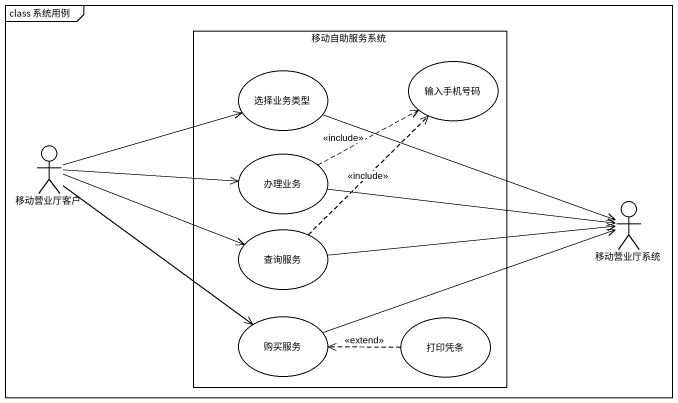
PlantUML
@startuml
mainframe class 系统用例
rectangle 移动自助服务系统 {
  usecase 选择业务类型
  usecase 输入手机号码
  usecase 办理业务
  usecase 查询服务
  usecase 购买服务
  usecase 打印凭条
}
actor 移动营业厅客户
actor 移动营业厅系统
移动营业厅客户 -right-> 选择业务类型
移动营业厅客户 -right-> 办理业务
移动营业厅客户 -right-> 查询服务
移动营业厅客户 --> 购买服务
办理业务 .right.> 输入手机号码 : <<include>>
移动营业厅系统 <-left- 选择业务类型
移动营业厅系统 <-left- 办理业务
移动营业厅系统 <-left- 查询服务
移动营业厅系统 <-left- 购买服务
查询服务 .up.> 输入手机号码 : <<include>>
打印凭条 .left.> 购买服务 : <<extend>>
@enduml
